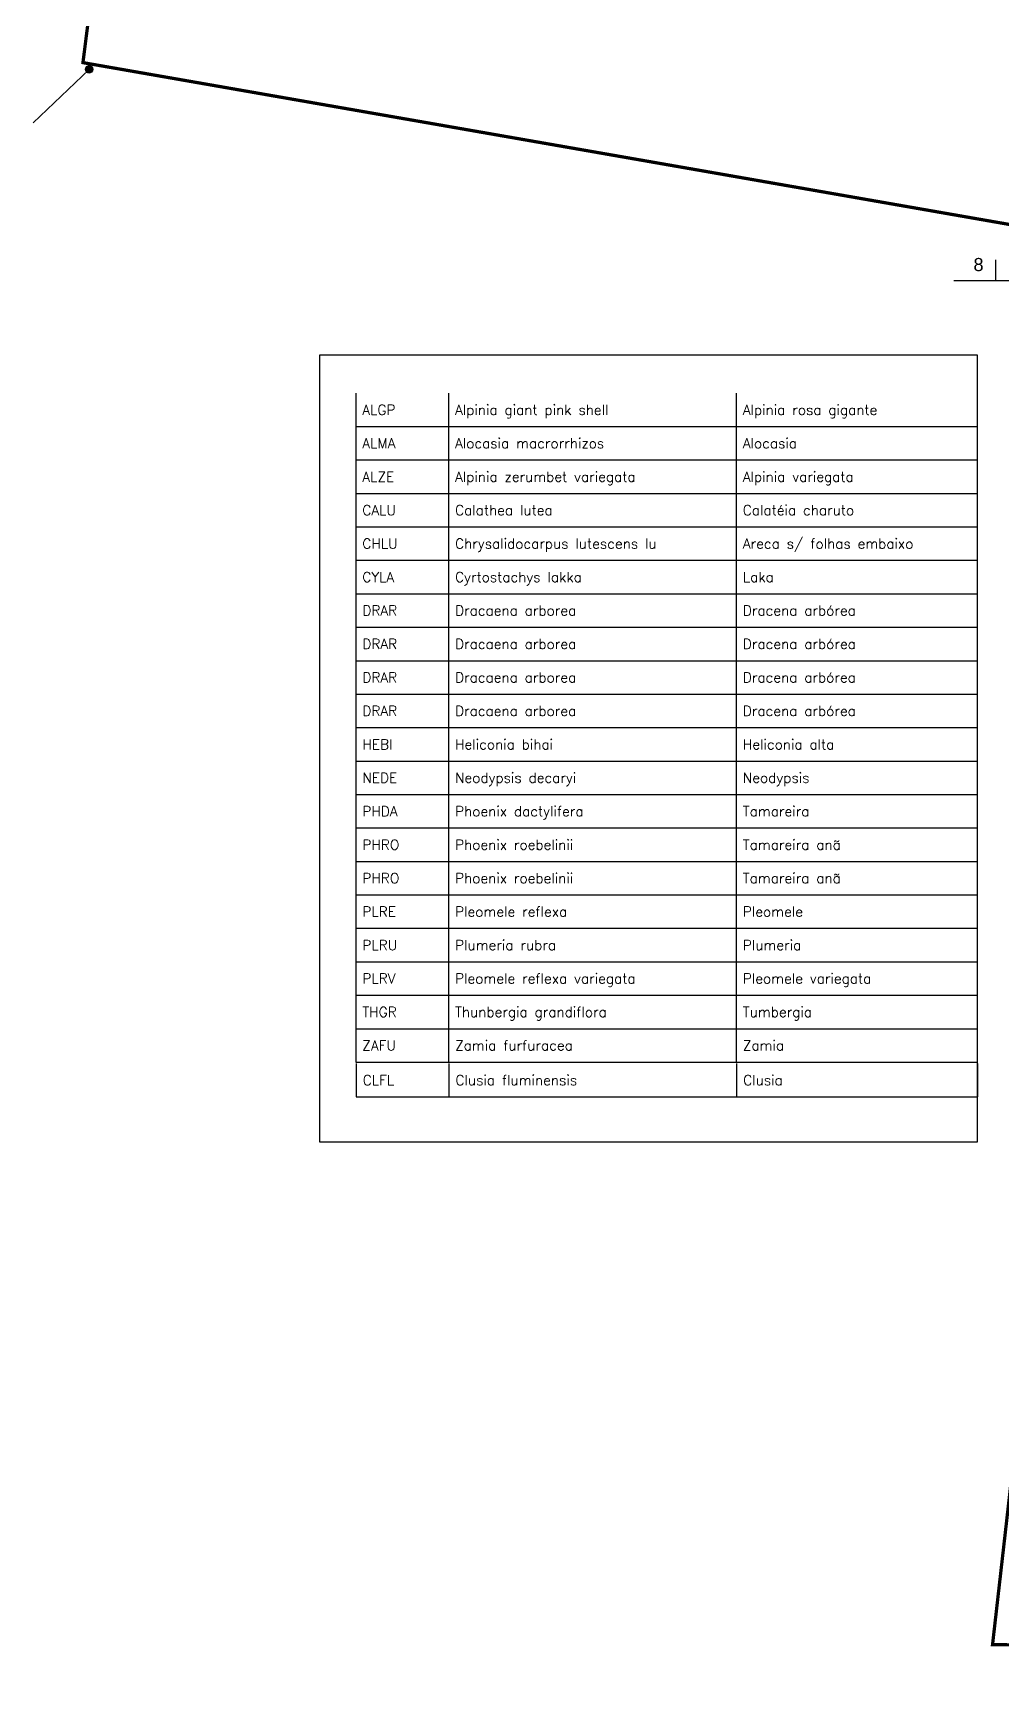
# Model space of a CAD drawing. Extents: x -14.2 to 52.3, y 2.5 to 90.9.
# Drawn here: x -14.18 to 0.6, y 3.66 to 28.98 of the extents above; entities that cross this region are included whole.
import ezdxf
from ezdxf.enums import TextEntityAlignment as Align
from ezdxf.xclip import XClip

# ---------------------------------------------------------------- set-up
doc = ezdxf.new("R2010")
doc.units = 0
doc.header["$XCLIPFRAME"] = 2
doc.linetypes.add('limpo_PINI-PSG-PE-0102-LAZ-R00$0$DASHDOT', pattern=[1, 0.5, -0.25, 0, -0.25])
doc.linetypes.add('limpo_PINI-PSG-PE-0102-LAZ-R00$0$Projeção', pattern=[0.396875, 0.238125, -0.15875])
for name, color, linetype in [('LEGENDA', 2, 'Continuous'), ('limpo_PINI-PSG-PE-0102-LAZ-R00$0$PA_LIMI_TER', 32, 'limpo_PINI-PSG-PE-0102-LAZ-R00$0$DASHDOT'), ('limpo_PINI-PSG-PE-0102-LAZ-R00$0$XR_ARQT', 7, 'Continuous'), ('PA_LIDER', 12, 'Continuous'), ('XR_ARQT', 7, 'Continuous')]:
    doc.layers.add(name, color=color, linetype=linetype)
doc.layers.add('limpo_PINI-PSG-PE-0102-LAZ-R00$0$A-ANNO-NOTE', color=131, linetype='Continuous', lineweight=5)
doc.layers.add('limpo_PINI-PSG-PE-0102-LAZ-R00$0$A-FLOR-OVHD', color=1, linetype='limpo_PINI-PSG-PE-0102-LAZ-R00$0$Projeção', lineweight=5)
doc.styles.add('LANDSKY', font='ROMANS.SHX')
doc.styles.add('R80', font='arial.ttf', dxfattribs={"height": 0.2})

# ---------------------------------------------------------------- blocks, each defined once
blk = doc.blocks.new('limpo_PINI-PSG-PE-0102-LAZ-R00$0$A$C745163c0')
at = {"layer": 'limpo_PINI-PSG-PE-0102-LAZ-R00$0$A-ANNO-NOTE'}
h = blk.add_hatch(color=256, dxfattribs=at)
edge = h.paths.add_edge_path()
edge.add_arc((-27411, 6816), 60, 0, 360)
blk.add_line((-27411, 6816), (-28264, 5999), dxfattribs=at)
blk.add_circle((-27411, 6816), 60, dxfattribs=at)
at = {"layer": 'limpo_PINI-PSG-PE-0102-LAZ-R00$0$A-FLOR-OVHD'}
blk.add_line((-27410, 6812), (-27398, 6960), dxfattribs=at)
blk = doc.blocks.new('limpo_PINI-PSG-PE-0102-LAZ-R00')
at = {"layer": 'limpo_PINI-PSG-PE-0102-LAZ-R00$0$XR_ARQT', "xscale": 0.001000000000038553, "yscale": 0.001000000000038553, "zscale": 0.001000000000038553}
blk.add_blockref('limpo_PINI-PSG-PE-0102-LAZ-R00$0$A$C745163c0', (14.124, 21.592), dxfattribs=at)
at = {"layer": 'limpo_PINI-PSG-PE-0102-LAZ-R00$0$PA_LIMI_TER', "const_width": 0.05, "flags": 128}
blk.add_lwpolyline([(0.497, 4.366), (45.476, 3.67), (49.077, 28.957), (49.729, 28.889), (52.343, 53.357), (-10.257, 53.134), (-13.381, 28.511), (2.923, 25.662)], close=True, dxfattribs=at)
blk = doc.blocks.new('lin_esp1')
at = {"color": 1}
for p, q in [((0, 0), (0, -0.34)), ((0.943, 0), (0.943, -0.34)), ((3.87, 0), (3.87, -0.34)), ((6.321, 0), (6.321, -0.34)), ((7.138, 0), (7.138, -0.34)), ((8.296, 0), (8.296, -0.34)), ((9.406, 0), (9.406, -0.34)), ((12.946, 0), (12.946, -0.34)), ((13.763, 0), (13.763, -0.34)), ((14.58, 0), (14.58, -0.34)), ((15.397, 0), (15.397, -0.34)), ((0, -0.34), (15.397, -0.34))]:
    blk.add_line(p, q, dxfattribs=at)
at = {"color": 2, "style": 'LANDSKY'}
for tag, p in [('CODIGO', (0.068, -0.17)), ('NOMEC', (1.011, -0.17)), ('NOMEP', (3.938, -0.17)), ('ESPECIF', (9.474, -0.17))]:
    blk.add_attdef(tag, text='', height=0.102, dxfattribs=at).set_placement(p, align=Align.MIDDLE_LEFT)
for tag, p in [('QTDE', (6.73, -0.17)), ('PORTE', (7.717, -0.17)), ('DPLANTIO', (8.851, -0.17)), ('COR', (13.355, -0.17)), ('CAULE', (14.172, -0.17)), ('PODA', (14.989, -0.17))]:
    blk.add_attdef(tag, text='', height=0.102, dxfattribs=at).set_placement(p, align=Align.MIDDLE_CENTER)
blk = doc.blocks.new('lin_for1')
at = {"color": 1}
for p, q in [((0, 0), (0, -0.34)), ((0.943, 0), (0.943, -0.34)), ((3.87, 0), (3.87, -0.34)), ((6.321, 0), (6.321, -0.34)), ((7.138, 0), (7.138, -0.34)), ((8.296, 0), (8.296, -0.34)), ((9.406, 0), (9.406, -0.34)), ((14.58, 0), (14.58, -0.34)), ((15.397, 0), (15.397, -0.34)), ((0, -0.34), (15.397, -0.34))]:
    blk.add_line(p, q, dxfattribs=at)
at = {"color": 2, "style": 'LANDSKY'}
for tag, p in [('CODIGO', (0.068, -0.17)), ('NOMEC', (1.011, -0.17)), ('NOMEP', (3.938, -0.17)), ('ESPECIF', (9.474, -0.17))]:
    blk.add_attdef(tag, text='', height=0.102, dxfattribs=at).set_placement(p, align=Align.MIDDLE_LEFT)
for tag, p in [('QTDE', (6.73, -0.17)), ('PORTE', (7.717, -0.17)), ('DPLANTIO', (8.851, -0.17)), ('COR', (14.989, -0.17))]:
    blk.add_attdef(tag, text='', height=0.102, dxfattribs=at).set_placement(p, align=Align.MIDDLE_CENTER)
blk = doc.blocks.new('legenda')
at = {"xscale": 1.5, "yscale": 1.5, "zscale": 1.5}
for name, p, values in [('lin_esp1', (-23.882, 23.198), {'CODIGO': 'ALGP', 'NOMEC': 'Alpinia giant pink shell', 'NOMEP': 'Alpinia rosa gigante', 'QTDE': '64', 'PORTE': '200', 'DPLANTIO': '40', 'ESPECIF': 'Muda bem formada '}), ('lin_esp1', (-23.882, 22.688), {'CODIGO': 'ALMA', 'NOMEC': 'Alocasia macrorrhizos', 'NOMEP': 'Alocasia', 'QTDE': '70', 'PORTE': '100', 'DPLANTIO': '60', 'ESPECIF': 'Muda bem formada'}), ('lin_esp1', (-23.882, 22.177), {'CODIGO': 'ALZE', 'NOMEC': 'Alpinia zerumbet variegata', 'NOMEP': 'Alpinia variegata', 'QTDE': '22', 'PORTE': '100', 'DPLANTIO': '50', 'ESPECIF': 'Muda bem formada', 'COR': 'VA'}), ('lin_esp1', (-23.882, 21.666), {'CODIGO': 'CALU', 'NOMEC': 'Calathea lutea', 'NOMEP': 'Calatéia charuto', 'QTDE': '74', 'PORTE': '150', 'DPLANTIO': '50', 'ESPECIF': 'Muda bem formada - ver det'}), ('lin_esp1', (-23.882, 21.156), {'CODIGO': 'CHLU', 'NOMEC': 'Chrysalidocarpus lutescens lu', 'NOMEP': 'Areca s/ folhas embaixo', 'QTDE': '7', 'PORTE': '250', 'DPLANTIO': '100', 'ESPECIF': 'Muda com 5 hastes podada embaixo'}), ('lin_esp1', (-23.882, 20.645), {'CODIGO': 'CYLA', 'NOMEC': 'Cyrtostachys lakka', 'NOMEP': 'Laka', 'QTDE': '19', 'PORTE': '200', 'DPLANTIO': '100', 'ESPECIF': 'Muda bem formada - ver det'}), ('lin_esp1', (-23.882, 20.135), {'CODIGO': 'DRAR', 'NOMEC': 'Dracaena arborea', 'NOMEP': 'Dracena arbórea', 'QTDE': '7', 'PORTE': '200', 'DPLANTIO': '150', 'ESPECIF': 'Muda bem formada'}), ('lin_esp1', (-23.882, 19.624), {'CODIGO': 'DRAR', 'NOMEC': 'Dracaena arborea', 'NOMEP': 'Dracena arbórea', 'QTDE': '2', 'PORTE': '80', 'DPLANTIO': '150', 'ESPECIF': 'Muda bem formada'}), ('lin_esp1', (-23.882, 19.113), {'CODIGO': 'DRAR', 'NOMEC': 'Dracaena arborea', 'NOMEP': 'Dracena arbórea', 'QTDE': '4', 'PORTE': '120', 'DPLANTIO': '150', 'ESPECIF': 'Muda bem formada'}), ('lin_esp1', (-23.882, 18.603), {'CODIGO': 'DRAR', 'NOMEC': 'Dracaena arborea', 'NOMEP': 'Dracena arbórea', 'QTDE': '5', 'PORTE': '150', 'DPLANTIO': '150', 'ESPECIF': 'Muda bem formada'}), ('lin_esp1', (-23.882, 18.092), {'CODIGO': 'HEBI', 'NOMEC': 'Heliconia bihai', 'NOMEP': 'Heliconia alta', 'QTDE': '15', 'PORTE': '200', 'DPLANTIO': '50', 'ESPECIF': 'Muda bem formada', 'COR': 'VR'}), ('lin_esp1', (-23.882, 17.582), {'CODIGO': 'NEDE', 'NOMEC': 'Neodypsis decaryi', 'NOMEP': 'Neodypsis', 'QTDE': '3', 'PORTE': 'HTOTAL=300', 'DPLANTIO': '300', 'ESPECIF': 'Tutorar muda bem formada - ver det'}), ('lin_esp1', (-23.882, 17.071), {'CODIGO': 'PHDA', 'NOMEC': 'Phoenix dactylifera', 'NOMEP': 'Tamareira', 'QTDE': '9', 'PORTE': 'HESTIPE=300', 'DPLANTIO': '400', 'ESPECIF': 'Tutorar muda bem formada-ver det'}), ('lin_esp1', (-23.882, 16.56), {'CODIGO': 'PHRO', 'NOMEC': 'Phoenix roebelinii', 'NOMEP': 'Tamareira anã', 'QTDE': '2', 'PORTE': 'HESTIPE=120', 'DPLANTIO': '150', 'ESPECIF': 'Muda bem formada - ver det'}), ('lin_esp1', (-23.882, 16.05), {'CODIGO': 'PHRO', 'NOMEC': 'Phoenix roebelinii', 'NOMEP': 'Tamareira anã', 'QTDE': '2', 'PORTE': 'HESTIPE=150', 'DPLANTIO': '150', 'ESPECIF': 'Muda bem formada - ver det'}), ('lin_esp1', (-23.882, 15.539), {'CODIGO': 'PLRE', 'NOMEC': 'Pleomele reflexa', 'NOMEP': 'Pleomele', 'QTDE': '24', 'PORTE': '200', 'DPLANTIO': '60', 'ESPECIF': 'Muda bem formada', 'COR': 'VD'}), ('lin_esp1', (-23.882, 15.028), {'CODIGO': 'PLRU', 'NOMEC': 'Plumeria rubra', 'NOMEP': 'Plumeria', 'QTDE': '3', 'PORTE': '300', 'DPLANTIO': '300', 'ESPECIF': 'Tutorar muda bem formada-ver det', 'COR': 'RS'}), ('lin_esp1', (-23.882, 14.518), {'CODIGO': 'PLRV', 'NOMEC': 'Pleomele reflexa variegata', 'NOMEP': 'Pleomele variegata', 'QTDE': '33', 'PORTE': '200', 'DPLANTIO': '80', 'ESPECIF': 'Muda bem formada', 'COR': 'VA'}), ('lin_esp1', (-23.882, 14.007), {'CODIGO': 'THGR', 'NOMEC': 'Thunbergia grandiflora', 'NOMEP': 'Tumbergia', 'QTDE': '9', 'PORTE': '50', 'DPLANTIO': '100', 'ESPECIF': 'Muda enraizada-Tutorar c/ cabo de aço', 'COR': 'VI'}), ('lin_esp1', (-23.882, 13.497), {'CODIGO': 'ZAFU', 'NOMEC': 'Zamia furfuracea', 'NOMEP': 'Zamia', 'QTDE': '3', 'PORTE': '80', 'DPLANTIO': '60', 'ESPECIF': 'Muda bem formada'}), ('lin_for1', (-23.876, 12.967), {'CODIGO': 'CLFL', 'NOMEC': 'Clusia fluminensis', 'NOMEP': 'Clusia', 'QTDE': '22', 'PORTE': '80', 'DPLANTIO': '40', 'ESPECIF': 'Muda bem formada / 4mudas p/m2'})]:
    blk.add_blockref(name, p, dxfattribs=at).add_auto_attribs(values)

msp = doc.modelspace()

# ---------------------------------------------------------------- linework, layer by layer
at = {"layer": 'LEGENDA'}
for p, q in [((0.499, 25.52), (0.499, 25.196)), ((1.409, 25.196), (-0.134, 25.196))]:
    msp.add_line(p, q, dxfattribs=at)

# ---------------------------------------------------------------- texts
at = {"layer": 'LEGENDA', "style": 'R80'}
msp.add_text('8', height=0.2, dxfattribs=at).set_placement((0.319, 25.286), align=Align.BOTTOM_RIGHT)

# ---------------------------------------------------------------- next in the draw order: block references
at = {"layer": 'XR_ARQT'}
msp.add_blockref('limpo_PINI-PSG-PE-0102-LAZ-R00', (-0.042, 0.017), dxfattribs=at)

# ---------------------------------------------------------------- next in the draw order: block references
at = {"layer": 'PA_LIDER'}
ref = msp.add_blockref('legenda', (14.62, 0.286), dxfattribs=at)
XClip(ref).set_block_clipping_path([(-24.4338230284, 11.7703799916), (-14.3938319189, 23.77738592)])

doc.saveas('drawing.dxf')
